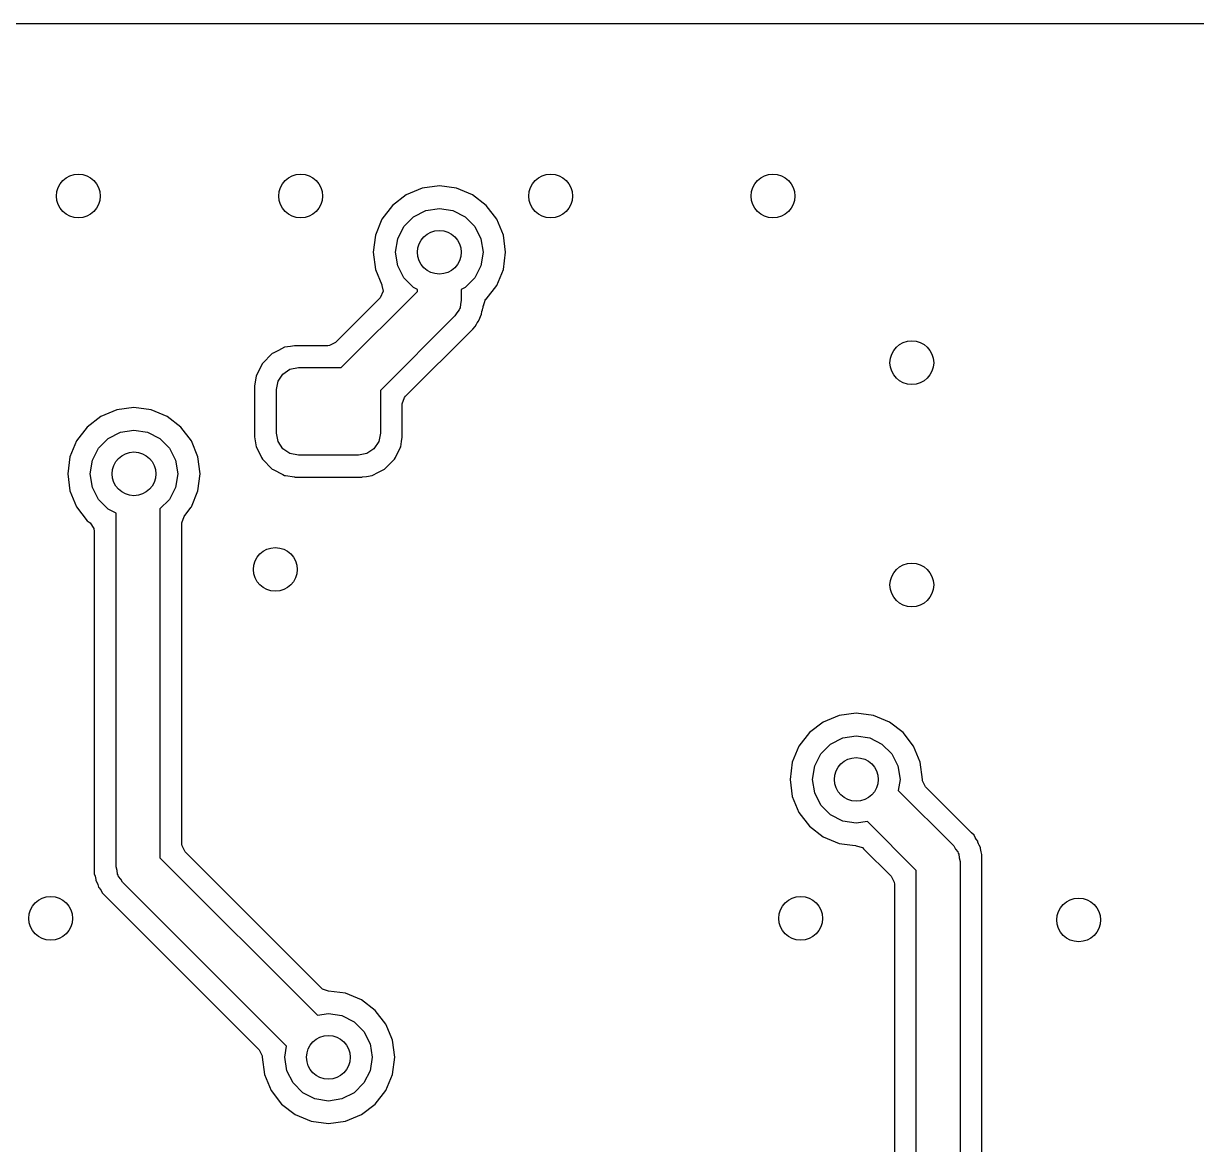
# Model space of a CAD drawing. Extents: x 3.91 to 7.47, y -4.88 to -2.92.
# Drawn here: x 6.3789 to 6.8012, y -3.3189 to -2.9154 of the extents above; entities that cross this region are included whole.
import ezdxf

# ---------------------------------------------------------------- set-up
doc = ezdxf.new("R2010")
doc.units = 0
doc.header["$MEASUREMENT"] = 0
doc.layers.add('BLACK', color=7, linetype='CONTINUOUS')

msp = doc.modelspace()

# ---------------------------------------------------------------- linework, layer by layer
at = {"layer": 'BLACK', "linetype": 'CONTINUOUS'}
for p, q in [((3.91047, -2.91541), (7.46688, -2.91541)), ((6.52242, -2.97472), (6.51667, -2.9771)), ((6.5286, -2.97391), (6.52242, -2.97472)), ((6.53477, -2.97472), (6.5286, -2.97391)), ((6.54052, -2.9771), (6.53477, -2.97472)), ((6.51173, -2.98089), (6.50795, -2.98583)), ((6.51667, -2.9771), (6.51173, -2.98089)), ((6.54546, -2.98089), (6.54052, -2.9771)), ((6.54925, -2.98583), (6.54546, -2.98089)), ((6.51586, -2.9885), (6.51934, -2.98501)), ((6.51934, -2.98501), (6.52373, -2.98278)), ((6.52373, -2.98278), (6.5286, -2.98201)), ((6.5286, -2.98201), (6.53346, -2.98278)), ((6.53346, -2.98278), (6.53785, -2.98501)), ((6.53785, -2.98501), (6.54134, -2.9885)), ((6.50795, -2.98583), (6.50556, -2.99158)), ((6.51362, -2.99289), (6.51586, -2.9885)), ((6.54134, -2.9885), (6.54357, -2.99289)), ((6.55163, -2.99158), (6.54925, -2.98583)), ((6.50556, -2.99158), (6.50475, -2.99775)), ((6.51285, -2.99775), (6.51362, -2.99289)), ((6.54357, -2.99289), (6.54434, -2.99775)), ((6.55244, -2.99775), (6.55163, -2.99158)), ((6.50475, -2.99775), (6.50556, -3.00392)), ((6.51362, -3.00262), (6.51285, -2.99775)), ((6.54434, -2.99775), (6.54357, -3.00262)), ((6.55163, -3.00392), (6.55244, -2.99775)), ((6.50556, -3.00392), (6.50787, -3.00949)), ((6.51586, -3.00701), (6.51362, -3.00262)), ((6.54357, -3.00262), (6.54134, -3.00701)), ((6.54925, -3.00968), (6.55163, -3.00392)), ((6.50787, -3.00949), (6.50795, -3.00968)), ((6.50795, -3.00968), (6.50791, -3.00969)), ((6.50791, -3.00969), (6.50836, -3.01182)), ((6.51934, -3.01049), (6.51586, -3.00701)), ((6.52072, -3.0112), (6.51934, -3.01049)), ((6.53785, -3.01049), (6.53647, -3.0112)), ((6.54134, -3.00701), (6.53785, -3.01049)), ((6.54546, -3.01461), (6.54925, -3.00968)), ((6.50724, -3.01417), (6.49116, -3.03025)), ((6.49329, -3.03929), (6.52072, -3.01185)), ((6.50836, -3.01182), (6.50724, -3.01417)), ((6.52072, -3.01185), (6.52072, -3.0112)), ((6.53647, -3.0112), (6.53647, -3.01513)), ((6.54445, -3.01701), (6.54511, -3.01498)), ((6.54511, -3.01498), (6.54536, -3.01469)), ((6.54536, -3.01469), (6.54546, -3.01461)), ((6.53569, -3.01854), (6.53486, -3.01957)), ((6.53579, -3.0181), (6.53569, -3.01854)), ((6.53603, -3.01772), (6.53579, -3.0181)), ((6.53618, -3.01641), (6.53603, -3.01772)), ((6.53647, -3.01513), (6.53618, -3.01641)), ((6.54378, -3.02005), (6.54393, -3.01911)), ((6.54393, -3.01911), (6.54407, -3.01852)), ((6.54407, -3.01852), (6.54427, -3.0179)), ((6.54427, -3.0179), (6.54436, -3.01761)), ((6.54427, -3.0179), (6.54427, -3.0179)), ((6.54436, -3.01728), (6.54437, -3.01725)), ((6.54436, -3.01761), (6.54436, -3.01728)), ((6.54437, -3.01725), (6.54441, -3.017)), ((6.54441, -3.017), (6.54445, -3.01701)), ((6.53416, -3.02068), (6.50738, -3.04747)), ((6.53486, -3.01957), (6.53416, -3.02068)), ((6.54194, -3.02365), (6.54226, -3.02313)), ((6.54226, -3.02313), (6.54264, -3.02261)), ((6.54264, -3.02261), (6.54282, -3.02236)), ((6.54264, -3.02261), (6.54264, -3.02261)), ((6.54282, -3.02236), (6.54311, -3.02146)), ((6.54311, -3.02146), (6.54335, -3.02089)), ((6.54335, -3.02089), (6.54378, -3.02005)), ((6.51641, -3.0496), (6.54062, -3.02539)), ((6.54062, -3.02539), (6.54151, -3.0245)), ((6.54062, -3.02539), (6.54062, -3.02539)), ((6.54151, -3.0245), (6.54194, -3.02365)), ((6.475, -3.03165), (6.47291, -3.03198)), ((6.47646, -3.03142), (6.475, -3.03165)), ((6.47661, -3.03139), (6.47646, -3.03142)), ((6.47646, -3.03142), (6.47646, -3.03142)), ((6.47777, -3.03139), (6.47661, -3.03139)), ((6.4884, -3.03139), (6.47777, -3.03139)), ((6.48901, -3.03135), (6.4884, -3.03139)), ((6.49116, -3.03025), (6.48901, -3.03135)), ((6.46846, -3.03425), (6.46493, -3.03778)), ((6.46874, -3.03411), (6.46846, -3.03425)), ((6.47069, -3.03311), (6.46874, -3.03411)), ((6.46874, -3.03411), (6.46874, -3.03411)), ((6.47291, -3.03198), (6.47069, -3.03311)), ((6.46493, -3.03778), (6.46267, -3.04223)), ((6.47228, -3.04159), (6.47483, -3.03989)), ((6.47483, -3.03989), (6.47785, -3.03929)), ((6.47785, -3.03929), (6.49329, -3.03929)), ((6.46267, -3.04223), (6.46208, -3.04592)), ((6.46997, -3.04716), (6.47057, -3.04415)), ((6.47057, -3.04415), (6.47228, -3.04159)), ((6.46208, -3.04592), (6.46208, -3.06415)), ((6.46997, -3.06291), (6.46997, -3.04716)), ((6.50738, -3.04747), (6.50738, -3.06291)), ((6.51527, -3.05236), (6.51601, -3.05006)), ((6.51527, -3.06415), (6.51527, -3.05236)), ((6.51601, -3.05006), (6.51641, -3.0496)), ((6.40675, -3.05687), (6.40181, -3.06066)), ((6.4125, -3.05448), (6.40675, -3.05687)), ((6.41867, -3.05367), (6.4125, -3.05448)), ((6.42485, -3.05448), (6.41867, -3.05367)), ((6.4306, -3.05687), (6.42485, -3.05448)), ((6.43554, -3.06066), (6.4306, -3.05687)), ((6.40181, -3.06066), (6.39802, -3.06559)), ((6.43933, -3.06559), (6.43554, -3.06066)), ((6.39802, -3.06559), (6.39564, -3.07135)), ((6.40593, -3.06826), (6.40942, -3.06478)), ((6.40942, -3.06478), (6.41381, -3.06254)), ((6.41381, -3.06254), (6.41867, -3.06177)), ((6.41867, -3.06177), (6.42354, -3.06254)), ((6.42354, -3.06254), (6.42793, -3.06478)), ((6.42793, -3.06478), (6.43142, -3.06826)), ((6.44171, -3.07135), (6.43933, -3.06559)), ((6.46208, -3.06415), (6.46267, -3.06784)), ((6.47057, -3.06592), (6.46997, -3.06291)), ((6.50738, -3.06291), (6.50678, -3.06592)), ((6.515, -3.06583), (6.51525, -3.0643)), ((6.51525, -3.0643), (6.51527, -3.06415)), ((6.51525, -3.0643), (6.51525, -3.0643)), ((6.4037, -3.07265), (6.40593, -3.06826)), ((6.43142, -3.06826), (6.43365, -3.07265)), ((6.46267, -3.06784), (6.4638, -3.07007)), ((6.47228, -3.06848), (6.47057, -3.06592)), ((6.47483, -3.07019), (6.47228, -3.06848)), ((6.50507, -3.06848), (6.50251, -3.07019)), ((6.50678, -3.06592), (6.50507, -3.06848)), ((6.51277, -3.0716), (6.51455, -3.06812)), ((6.51455, -3.06812), (6.51468, -3.06784)), ((6.51455, -3.06812), (6.51455, -3.06812)), ((6.51468, -3.06784), (6.515, -3.06583)), ((6.39564, -3.07135), (6.39483, -3.07752)), ((6.40293, -3.07752), (6.4037, -3.07265)), ((6.43365, -3.07265), (6.43442, -3.07752)), ((6.44252, -3.07752), (6.44171, -3.07135)), ((6.4638, -3.07007), (6.46458, -3.0716)), ((6.46458, -3.0716), (6.46493, -3.07229)), ((6.46493, -3.07229), (6.46846, -3.07583)), ((6.47785, -3.07078), (6.47483, -3.07019)), ((6.4995, -3.07078), (6.47785, -3.07078)), ((6.50251, -3.07019), (6.4995, -3.07078)), ((6.50889, -3.07583), (6.51242, -3.07229)), ((6.51242, -3.07229), (6.51277, -3.0716)), ((6.39483, -3.07752), (6.39564, -3.08369)), ((6.4037, -3.08238), (6.40293, -3.07752)), ((6.43442, -3.07752), (6.43365, -3.08238)), ((6.44171, -3.08369), (6.44252, -3.07752)), ((6.46846, -3.07583), (6.46874, -3.07597)), ((6.46874, -3.07597), (6.46874, -3.07597)), ((6.46874, -3.07597), (6.47228, -3.07777)), ((6.47228, -3.07777), (6.47291, -3.07809)), ((6.47291, -3.07809), (6.47322, -3.07814)), ((6.47322, -3.07814), (6.47322, -3.07814)), ((6.47322, -3.07814), (6.47646, -3.07865)), ((6.50234, -3.07842), (6.50443, -3.07809)), ((6.50443, -3.07809), (6.50666, -3.07696)), ((6.50666, -3.07696), (6.50861, -3.07597)), ((6.50861, -3.07597), (6.50889, -3.07583)), ((6.50861, -3.07597), (6.50861, -3.07597)), ((6.40593, -3.08677), (6.4037, -3.08238)), ((6.43365, -3.08238), (6.43142, -3.08677)), ((6.47646, -3.07865), (6.47646, -3.07865)), ((6.47646, -3.07865), (6.47661, -3.07868)), ((6.47661, -3.07868), (6.48867, -3.07868)), ((6.48867, -3.07868), (6.50074, -3.07868)), ((6.50074, -3.07868), (6.50089, -3.07865)), ((6.50089, -3.07865), (6.50234, -3.07842)), ((6.50089, -3.07865), (6.50089, -3.07865)), ((6.39564, -3.08369), (6.39802, -3.08944)), ((6.40942, -3.09026), (6.40593, -3.08677)), ((6.43142, -3.08677), (6.42803, -3.09016)), ((6.43933, -3.08944), (6.44171, -3.08369)), ((6.39802, -3.08944), (6.40181, -3.09438)), ((6.41228, -3.09171), (6.40942, -3.09026)), ((6.42803, -3.09016), (6.42803, -3.21573)), ((6.43672, -3.09283), (6.43917, -3.08964)), ((6.43917, -3.08964), (6.43933, -3.08944)), ((6.40181, -3.09438), (6.40257, -3.09496)), ((6.40257, -3.09496), (6.40286, -3.09518)), ((6.40286, -3.09518), (6.40422, -3.09717)), ((6.41228, -3.21899), (6.41228, -3.09171)), ((6.43592, -3.0952), (6.43672, -3.09283)), ((6.43592, -3.21085), (6.43592, -3.0952)), ((6.40422, -3.09717), (6.40438, -3.09827)), ((6.40438, -3.09827), (6.40438, -3.22149)), ((6.66675, -3.16687), (6.66181, -3.17066)), ((6.6725, -3.16448), (6.66675, -3.16687)), ((6.67867, -3.16367), (6.6725, -3.16448)), ((6.68485, -3.16448), (6.67867, -3.16367)), ((6.6906, -3.16687), (6.68485, -3.16448)), ((6.69554, -3.17066), (6.6906, -3.16687)), ((6.66181, -3.17066), (6.65802, -3.17559)), ((6.69933, -3.17559), (6.69554, -3.17066)), ((6.66593, -3.17826), (6.66942, -3.17478)), ((6.66942, -3.17478), (6.67381, -3.17254)), ((6.67381, -3.17254), (6.67867, -3.17177)), ((6.67867, -3.17177), (6.68354, -3.17254)), ((6.68354, -3.17254), (6.68793, -3.17478)), ((6.68793, -3.17478), (6.69142, -3.17826)), ((6.65802, -3.17559), (6.65564, -3.18135)), ((6.6637, -3.18265), (6.66593, -3.17826)), ((6.69142, -3.17826), (6.69365, -3.18265)), ((6.70171, -3.18135), (6.69933, -3.17559)), ((6.65564, -3.18135), (6.65483, -3.18752)), ((6.66293, -3.18752), (6.6637, -3.18265)), ((6.69365, -3.18265), (6.69442, -3.18752)), ((6.70252, -3.18752), (6.70171, -3.18135)), ((6.65483, -3.18752), (6.65564, -3.19369)), ((6.6637, -3.19238), (6.66293, -3.18752)), ((6.69442, -3.18752), (6.69379, -3.1915)), ((6.7025, -3.18764), (6.70252, -3.18752)), ((6.70254, -3.18803), (6.7025, -3.18764)), ((6.70363, -3.19017), (6.70254, -3.18803)), ((6.66593, -3.19677), (6.6637, -3.19238)), ((6.69379, -3.1915), (6.71374, -3.21145)), ((6.72019, -3.20673), (6.70363, -3.19017)), ((6.65564, -3.19369), (6.65802, -3.19944)), ((6.65802, -3.19944), (6.66181, -3.20438)), ((6.66942, -3.20026), (6.66593, -3.19677)), ((6.67381, -3.20249), (6.66942, -3.20026)), ((6.66181, -3.20438), (6.66675, -3.20817)), ((6.67867, -3.20326), (6.67381, -3.20249)), ((6.68266, -3.20263), (6.67867, -3.20326)), ((6.70029, -3.22027), (6.68266, -3.20263)), ((6.66675, -3.20817), (6.6725, -3.21055)), ((6.72108, -3.20762), (6.72019, -3.20673)), ((6.72019, -3.20673), (6.72019, -3.20673)), ((6.72151, -3.20847), (6.72108, -3.20762)), ((6.72183, -3.20899), (6.72151, -3.20847)), ((6.72239, -3.20976), (6.72183, -3.20899)), ((6.43597, -3.21146), (6.43592, -3.21085)), ((6.43706, -3.2136), (6.43597, -3.21146)), ((6.6725, -3.21055), (6.67731, -3.21118)), ((6.67731, -3.21118), (6.67842, -3.21133)), ((6.67842, -3.21133), (6.67867, -3.21136)), ((6.67867, -3.21136), (6.67868, -3.21136)), ((6.67868, -3.21136), (6.68086, -3.21207)), ((6.68086, -3.21207), (6.68133, -3.21247)), ((6.68133, -3.21247), (6.69125, -3.22239)), ((6.71374, -3.21145), (6.71444, -3.21256)), ((6.71444, -3.21256), (6.71526, -3.21359)), ((6.72248, -3.21005), (6.72239, -3.20976)), ((6.72268, -3.21066), (6.72248, -3.21005)), ((6.72291, -3.21123), (6.72268, -3.21066)), ((6.72335, -3.21207), (6.72291, -3.21123)), ((6.72339, -3.21237), (6.72335, -3.21207)), ((6.72349, -3.21301), (6.72339, -3.21237)), ((6.72339, -3.21237), (6.72339, -3.21237)), ((6.72364, -3.2136), (6.72349, -3.21301)), ((6.42803, -3.21573), (6.48469, -3.2724)), ((6.48602, -3.26256), (6.43706, -3.2136)), ((6.71526, -3.21359), (6.71536, -3.21403)), ((6.71536, -3.21403), (6.7156, -3.21442)), ((6.7156, -3.21442), (6.71574, -3.21572)), ((6.71574, -3.21572), (6.71604, -3.217)), ((6.71604, -3.217), (6.71604, -3.35882)), ((6.72393, -3.21451), (6.72364, -3.2136)), ((6.72393, -3.35001), (6.72393, -3.21451)), ((6.40438, -3.22149), (6.40468, -3.22239)), ((6.41257, -3.22028), (6.41228, -3.21899)), ((6.41272, -3.22158), (6.41257, -3.22028)), ((6.41296, -3.22197), (6.41272, -3.22158)), ((6.70029, -3.35882), (6.70029, -3.22027)), ((6.40468, -3.22239), (6.40482, -3.22299)), ((6.40482, -3.22299), (6.40491, -3.22354)), ((6.40491, -3.22354), (6.40497, -3.22393)), ((6.40497, -3.22393), (6.4054, -3.22477)), ((6.4054, -3.22477), (6.40563, -3.22534)), ((6.40563, -3.22534), (6.40593, -3.22624)), ((6.41306, -3.22241), (6.41296, -3.22197)), ((6.41388, -3.22344), (6.41306, -3.22241)), ((6.41457, -3.22455), (6.41388, -3.22344)), ((6.47356, -3.28353), (6.41457, -3.22455)), ((6.69125, -3.22239), (6.69235, -3.22454)), ((6.69235, -3.22454), (6.6924, -3.22515)), ((6.6924, -3.22515), (6.6924, -3.35001)), ((6.40593, -3.22624), (6.40611, -3.22649)), ((6.40611, -3.22649), (6.40649, -3.22701)), ((6.40649, -3.22701), (6.40681, -3.22753)), ((6.40681, -3.22753), (6.40724, -3.22838)), ((6.40724, -3.22838), (6.40812, -3.22927)), ((6.40812, -3.22927), (6.40812, -3.22927)), ((6.40812, -3.22927), (6.43637, -3.25751)), ((6.43637, -3.25751), (6.46372, -3.28486)), ((6.48648, -3.26296), (6.48602, -3.26256)), ((6.48867, -3.26367), (6.48648, -3.26296)), ((6.49485, -3.26448), (6.48867, -3.26367)), ((6.48867, -3.26367), (6.48867, -3.26367)), ((6.5006, -3.26687), (6.49485, -3.26448)), ((6.50554, -3.27066), (6.5006, -3.26687)), ((6.48469, -3.2724), (6.48867, -3.27177)), ((6.48867, -3.27177), (6.49354, -3.27254)), ((6.49354, -3.27254), (6.49793, -3.27478)), ((6.50933, -3.27559), (6.50554, -3.27066)), ((6.49793, -3.27478), (6.50142, -3.27826)), ((6.50942, -3.27583), (6.50933, -3.27559)), ((6.51149, -3.28082), (6.50942, -3.27583)), ((6.50142, -3.27826), (6.50365, -3.28265)), ((6.51171, -3.28135), (6.51149, -3.28082)), ((6.46372, -3.28486), (6.46481, -3.28701)), ((6.47293, -3.28752), (6.47356, -3.28353)), ((6.50365, -3.28265), (6.50442, -3.28752)), ((6.51252, -3.28752), (6.51171, -3.28135)), ((6.46481, -3.28701), (6.46484, -3.2874)), ((6.46484, -3.2874), (6.46483, -3.28752)), ((6.46483, -3.28752), (6.46564, -3.29369)), ((6.4737, -3.29238), (6.47293, -3.28752)), ((6.50442, -3.28752), (6.50365, -3.29238)), ((6.51171, -3.29369), (6.51252, -3.28752)), ((6.46564, -3.29369), (6.46802, -3.29944)), ((6.47593, -3.29677), (6.4737, -3.29238)), ((6.50365, -3.29238), (6.50142, -3.29677)), ((6.50933, -3.29944), (6.51171, -3.29369)), ((6.47942, -3.30026), (6.47593, -3.29677)), ((6.50142, -3.29677), (6.49793, -3.30026)), ((6.46802, -3.29944), (6.47181, -3.30438)), ((6.48381, -3.30249), (6.47942, -3.30026)), ((6.49793, -3.30026), (6.49354, -3.30249)), ((6.50554, -3.30438), (6.50933, -3.29944)), ((6.47181, -3.30438), (6.47675, -3.30817)), ((6.48867, -3.30326), (6.48381, -3.30249)), ((6.49354, -3.30249), (6.48867, -3.30326)), ((6.5006, -3.30817), (6.50554, -3.30438)), ((6.47675, -3.30817), (6.4825, -3.31055)), ((6.4825, -3.31055), (6.48867, -3.31136)), ((6.48867, -3.31136), (6.49485, -3.31055)), ((6.49485, -3.31055), (6.5006, -3.30817))]:
    msp.add_line(p, q, dxfattribs=at)
at = {"layer": 'BLACK'}
for centre in [(6.39867, -2.97752), (6.47867, -2.97752), (6.56867, -2.97752), (6.64867, -2.97752), (6.5286, -2.99775), (6.69867, -3.03752), (6.41867, -3.07752), (6.46954, -3.11193), (6.69867, -3.11752), (6.67867, -3.18752), (6.38867, -3.23752), (6.65867, -3.23752), (6.75875, -3.23807), (6.48867, -3.28752)]:
    msp.add_circle(centre, 0.00787, dxfattribs=at)

doc.saveas('drawing.dxf')
